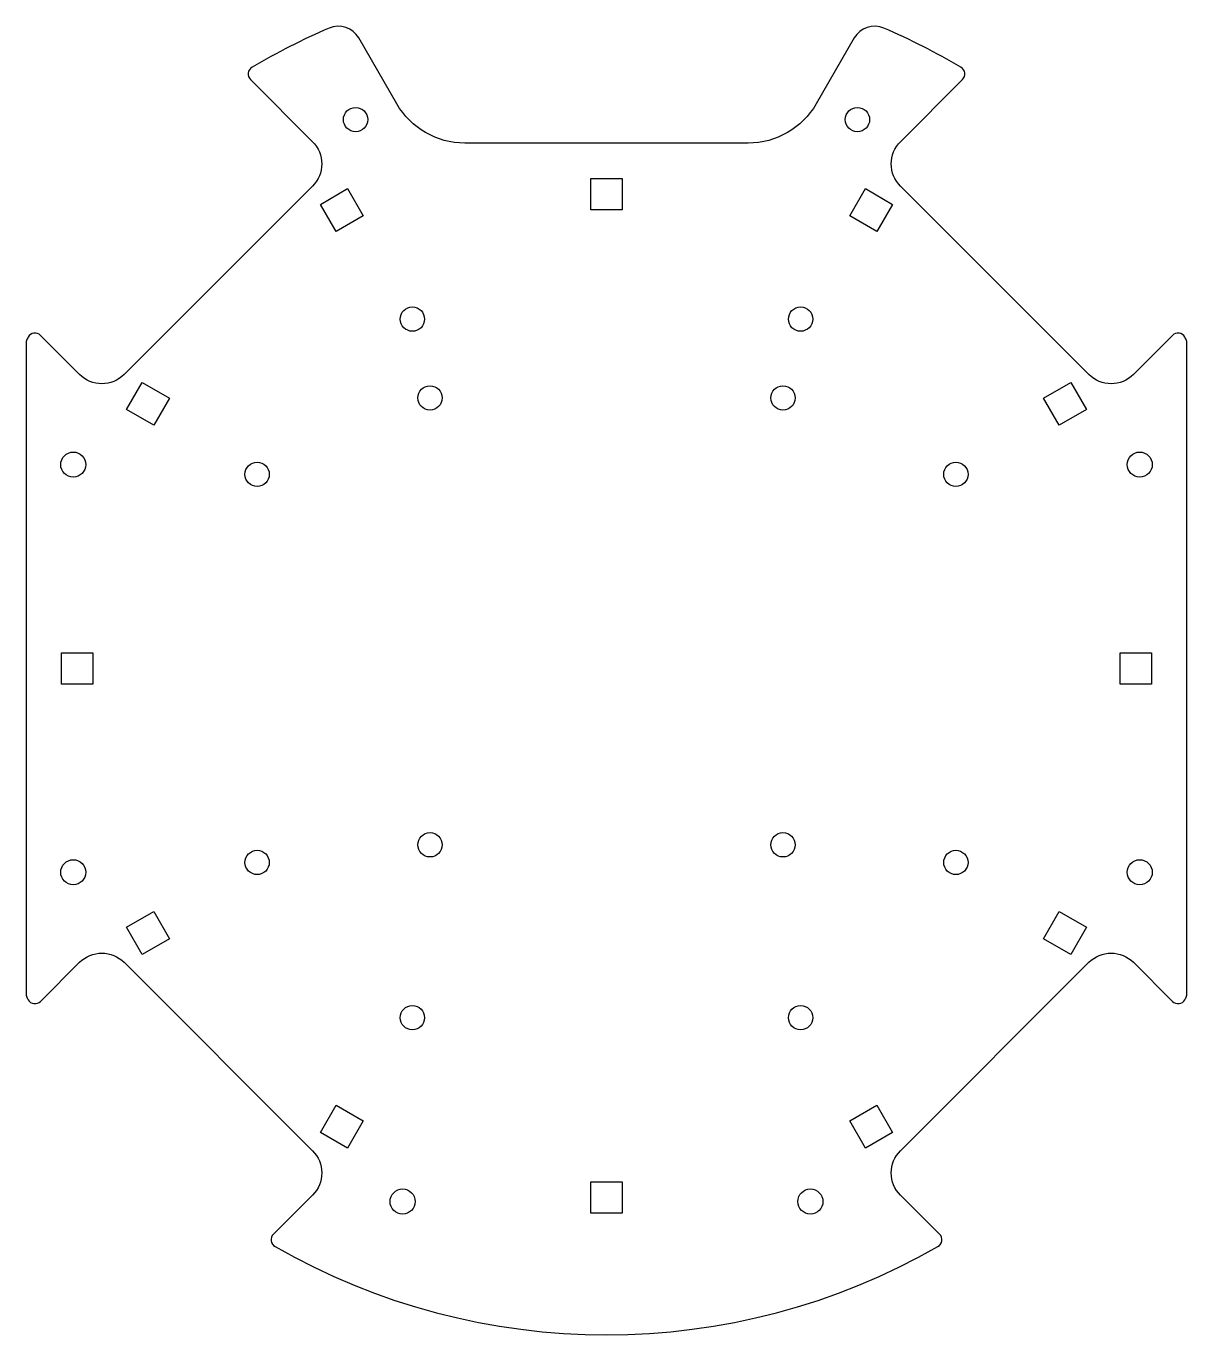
# Model space of a CAD drawing. Header units: millimetres. Extents: x -74 to 74, y -85 to 82.
import ezdxf

# ---------------------------------------------------------------- set-up
doc = ezdxf.new("R2010")
doc.units = ezdxf.units.MM
doc.layers.get('0').update_dxf_attribs({"linetype": 'CONTINUOUS'})

msp = doc.modelspace()

# ---------------------------------------------------------------- linework, layer by layer
msp.add_lwpolyline([(-73.87, 42.05, 0.130107), (-74, 41.56), (-74, -41.56, 0.130107), (-73.87, -42.05, 0.00072), (-73.75, -42.26, 0.494139), (-72.17, -42.47), (-67.18, -37.48, -0.414214), (-61.52, -37.48), (-37.48, -61.52, -0.414214), (-37.48, -67.18), (-42.47, -72.17, 0.494139), (-42.26, -73.75, 0.266237), (42.26, -73.75, 0.494139), (42.47, -72.17), (37.48, -67.18, -0.414214), (37.48, -61.52), (61.52, -37.48, -0.414214), (67.18, -37.48), (72.17, -42.47, 0.494139), (73.75, -42.26, 0.00072), (73.87, -42.05, 0.130107), (74, -41.56), (74, 41.56, 0.130107), (73.87, 42.05, 0.00072), (73.75, 42.26, 0.494139), (72.17, 42.47), (67.18, 37.48, -0.414214), (61.52, 37.48), (37.48, 61.52, -0.414214), (37.48, 67.18), (45.4, 75.1, 0.490314), (45.2, 76.67, 0.030999), (35.38, 81.67, 0.380965), (31.58, 80.41), (26.73, 72, -0.267949), (18.07, 67), (-18.07, 67, -0.267949), (-26.73, 72), (-31.58, 80.41, 0.380965), (-35.38, 81.67, 0.030999), (-45.2, 76.67, 0.490314), (-45.4, 75.1), (-37.48, 67.18, -0.414214), (-37.48, 61.52), (-61.52, 37.48, -0.414214), (-67.18, 37.48), (-72.17, 42.47, 0.494139), (-73.75, 42.26, 0.00072)], format="xyb", close=True)
for points in [[(2, 62.5), (2, 58.5), (-2, 58.5), (-2, 62.5)], [(-36.48, 59.19), (-33.02, 61.19), (-31.02, 57.72), (-34.48, 55.72)], [(33.02, 61.19), (36.48, 59.19), (34.48, 55.72), (31.02, 57.72)], [(-61.19, 33.02), (-59.19, 36.48), (-55.72, 34.48), (-57.72, 31.02)], [(59.19, 36.48), (61.19, 33.02), (57.72, 31.02), (55.72, 34.48)], [(-69.5, -2), (-69.5, 2), (-65.5, 2), (-65.5, -2)], [(69.5, 2), (69.5, -2), (65.5, -2), (65.5, 2)], [(-59.19, -36.48), (-61.19, -33.02), (-57.72, -31.02), (-55.72, -34.48)], [(61.19, -33.02), (59.19, -36.48), (55.72, -34.48), (57.72, -31.02)], [(-33.02, -61.19), (-36.48, -59.19), (-34.48, -55.72), (-31.02, -57.72)], [(36.48, -59.19), (33.02, -61.19), (31.02, -57.72), (34.48, -55.72)], [(2, -69.5), (-2, -69.5), (-2, -65.5), (2, -65.5)]]:
    msp.add_lwpolyline(points, close=True)
for centre, radius in [((-32, 70), 1.55), ((32, 70), 1.55), ((-24.75, 44.55), 1.55), ((24.75, 44.55), 1.55), ((-22.5, 34.5), 1.55), ((22.5, 34.5), 1.55), ((-68, 26), 1.6), ((68, 26), 1.6), ((-44.55, 24.75), 1.55), ((44.55, 24.75), 1.55), ((-22.5, -22.5), 1.55), ((22.5, -22.5), 1.55), ((-44.55, -24.75), 1.55), ((44.55, -24.75), 1.55), ((-68, -26), 1.6), ((68, -26), 1.6), ((-24.75, -44.55), 1.55), ((24.75, -44.55), 1.55), ((-26, -68), 1.6), ((26, -68), 1.6)]:
    msp.add_circle(centre, radius)

doc.saveas('drawing.dxf')
